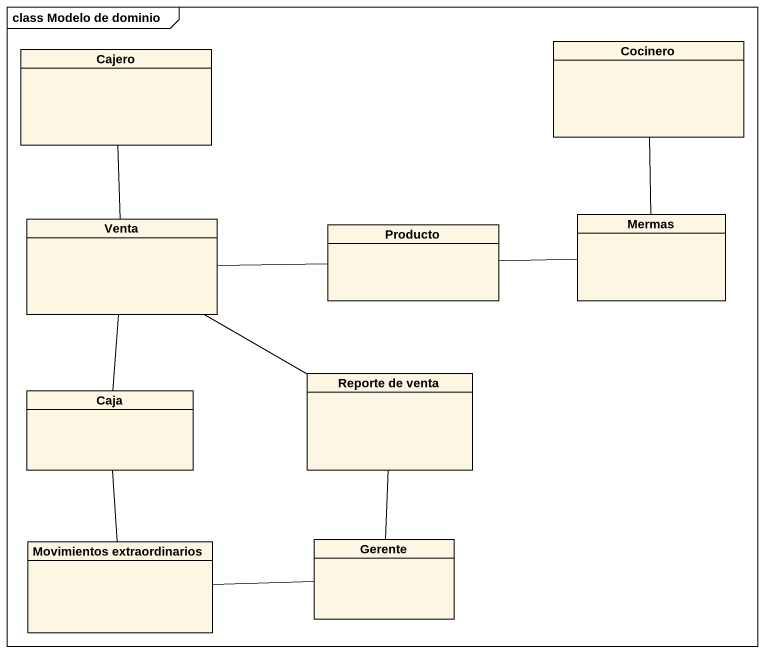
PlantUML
@startuml
mainframe class Modelo de dominio
hide circle
hide empty members
class Cajero
class Cocinero
class Venta
class Producto
class Mermas
class Caja
class "Reporte de venta" as Reporte_de_venta
class "Movimientos extraordinarios" as Movimientos_extraordinarios
class Gerente
Cajero -- Venta
Cocinero -- Mermas
Venta -right- Producto
Venta -- Caja
Venta -right- Reporte_de_venta
Mermas -left- Producto
Reporte_de_venta -- Gerente
Movimientos_extraordinarios -up- Caja
Gerente -left- Movimientos_extraordinarios
@enduml
